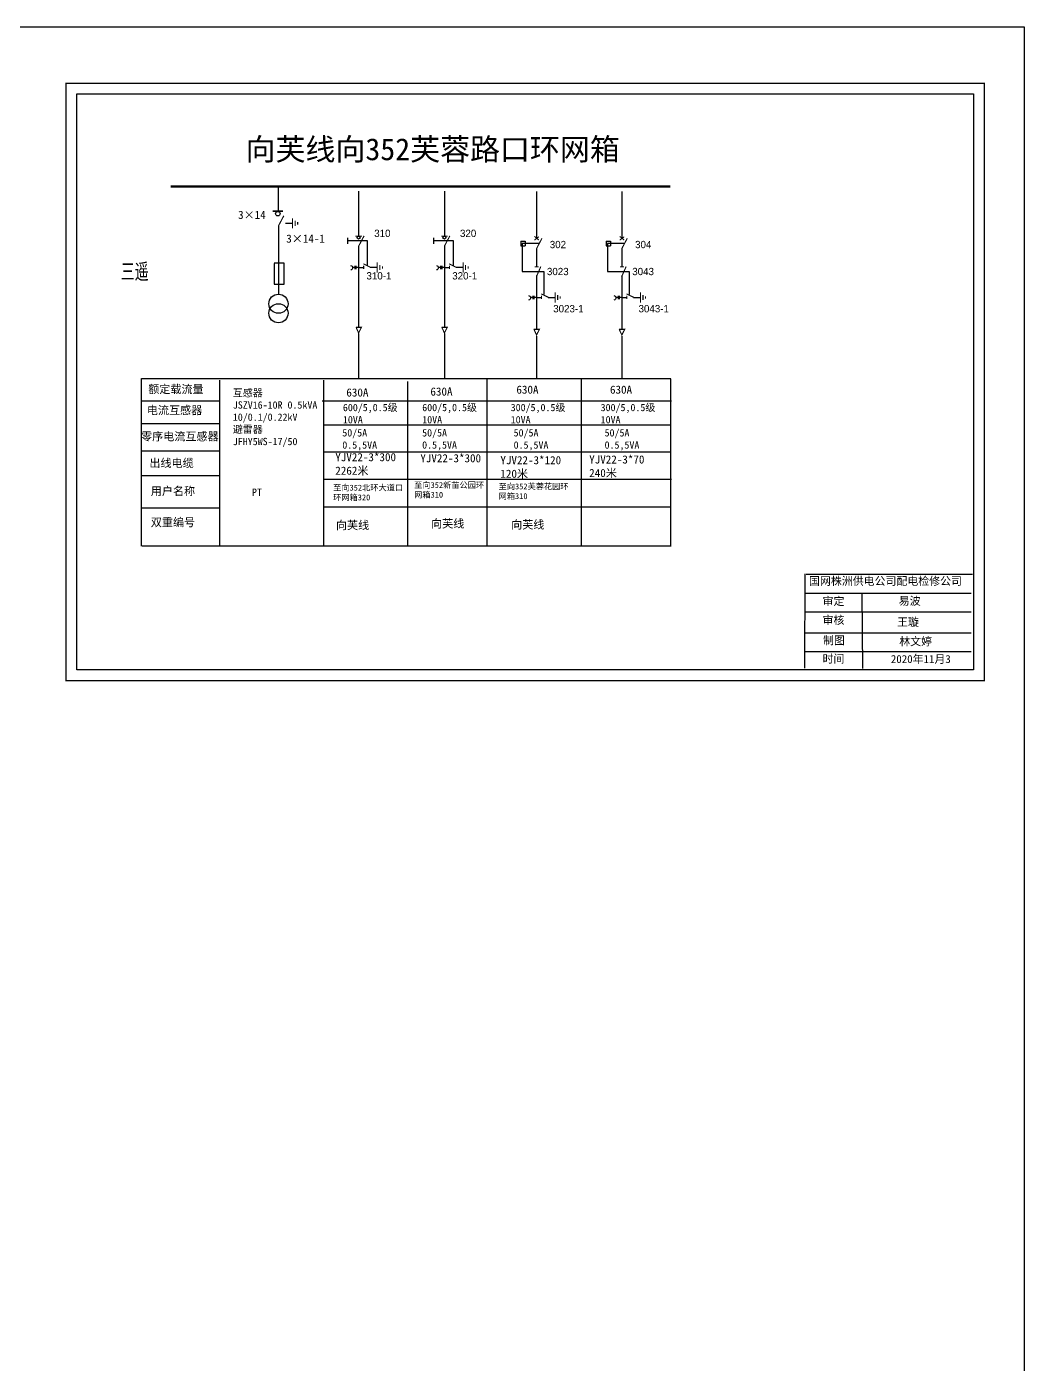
# Model space of a CAD drawing. Extents: x -706 to -286, y -185 to 112.
# Drawn here: x -422.1 to -285.8, y -70.5 to 112.4 of the extents above; entities that cross this region are included whole.
import ezdxf

# ---------------------------------------------------------------- set-up
doc = ezdxf.new("R2010")
doc.units = 0
doc.header["$LTSCALE"] = 0.774411
doc.linetypes.add('ACAD_ISO02W100', pattern=[15, 12, -3])
doc.linetypes.add('CENTER', pattern=[50.8, 31.75, -6.35, 6.35, -6.35])
doc.layers.get('0').update_dxf_attribs({"linetype": 'CONTINUOUS'})
doc.layers.add('2', color=7, linetype='CONTINUOUS')
doc.layers.add('3', color=7, linetype='CONTINUOUS')
doc.styles.add('hztxt_txtstyle_0.00_0_0', font='simkai.ttf')
doc.styles.add('hztxt_txtstyle_1.80_0_0', font='', dxfattribs={"height": 1.8, "bigfont": 'hztxt.shx'})
doc.styles.add('hztxt_txtstyle_2.70_0_0', font='simkai.ttf', dxfattribs={"height": 2.7})
doc.styles.add('KaiTi_txtstyle_1.11_0_0', font='simkai.ttf', dxfattribs={"height": 1.109414})
doc.styles.add('SimSun_txtstyle_1.09_0_0', font='', dxfattribs={"height": 1.0944})
doc.styles.add('字体', font='', dxfattribs={"height": 2.5})
doc.styles.add('宋体', font='', dxfattribs={"width": 0.65})
doc.styles.get('hztxt_txtstyle_1.80_0_0').set_extended_font_data('hztxt')
doc.styles.get('SimSun_txtstyle_1.09_0_0').set_extended_font_data('SimSun')
doc.styles.get('字体').set_extended_font_data('SimSun')
doc.styles.get('宋体').set_extended_font_data('SimSun')

# ---------------------------------------------------------------- blocks, each defined once
blk = doc.blocks.new('JD')
for points in [[(-2, 0.2), (-2, -0.2), (2, 0.2), (2, -0.2)], [(1, -1.2), (1, -0.8), (-1, -1.2), (-1, -0.8)], [(-0.5, -1.8), (-0.5, -2.2), (0.5, -1.8), (0.5, -2.2)]]:
    blk.add_trace(points)

msp = doc.modelspace()

# ---------------------------------------------------------------- linework, layer by layer
at = {"color": 0}
for p, q in [((-705.81, 112.39), (-285.81, 112.39)), ((-387.76, 90.49), (-387.76, 87.2)), ((-376.77, 89.89), (-376.77, 83.78)), ((-365.05, 89.89), (-365.05, 83.78)), ((-352.46, 89.86), (-352.46, 83.44)), ((-340.81, 89.86), (-340.81, 83.44)), ((-387.74, 85.17), (-387.74, 75.84)), ((-386.76, 85.54), (-385.82, 85.54)), ((-376.77, 82.42), (-376.77, 71.32)), ((-365.05, 82.42), (-365.05, 71.32)), ((-354.59, 83.09), (-354, 83.09)), ((-354.59, 83.09), (-354.59, 82.43)), ((-354.59, 82.43), (-354, 82.43)), ((-354, 83.09), (-354, 82.43)), ((-342.94, 83.09), (-342.34, 83.09)), ((-342.94, 83.09), (-342.94, 82.43)), ((-342.94, 82.43), (-342.34, 82.43)), ((-342.34, 83.09), (-342.34, 82.43)), ((-352.46, 82.08), (-352.46, 79.6)), ((-340.81, 82.08), (-340.81, 79.6)), ((-376.77, 79.47), (-376.08, 79.47)), ((-375.18, 79.49), (-374.24, 79.49)), ((-365.05, 79.47), (-364.36, 79.47)), ((-363.46, 79.49), (-362.52, 79.49)), ((-352.46, 78.37), (-352.46, 71.06)), ((-340.81, 78.37), (-340.81, 71.06)), ((-352.46, 75.37), (-351.77, 75.37)), ((-350.87, 75.38), (-349.93, 75.38)), ((-340.81, 75.37), (-340.11, 75.37)), ((-339.21, 75.38), (-338.27, 75.38)), ((-395.7, 61.21), (-406.4, 61.21)), ((-395.74, 58.07), (-406.44, 58.07)), ((-395.74, 54.35), (-406.44, 54.35)), ((-395.78, 50.96), (-406.48, 50.96)), ((-395.74, 46.55), (-406.44, 46.55))]:
    msp.add_line(p, q, dxfattribs=at)
msp.add_line((-285.81, 112.39), (-285.81, -184.61))
at = {"linetype": 'Continuous', "lineweight": 80}
msp.add_line((-402.45, 90.53), (-334.2, 90.53), dxfattribs=at)
at = {"color": 0, "linetype": 'ACAD_ISO02W100'}
for p, q in [((-352.16, 82.75), (-354.4, 82.75)), ((-354.4, 82.75), (-354.4, 78.94)), ((-340.51, 82.75), (-342.75, 82.75)), ((-342.75, 82.75), (-342.75, 78.94)), ((-354.4, 78.94), (-351.45, 78.94)), ((-351.45, 78.94), (-351.45, 75.79)), ((-342.75, 78.94), (-339.79, 78.94)), ((-339.79, 78.94), (-339.79, 75.79))]:
    msp.add_line(p, q, dxfattribs=at)
at = {"color": 0, "linetype": 'CENTER'}
for p, q in [((-376.77, 70.42), (-376.77, 64.28)), ((-365.05, 70.42), (-365.05, 64.28)), ((-352.46, 70.08), (-352.46, 64.31)), ((-340.8, 70.08), (-340.8, 64.31))]:
    msp.add_line(p, q, dxfattribs=at)
at = {"color": 0, "linetype": 'Continuous'}
for p, q in [((-406.46, 64.3), (-334.09, 64.3)), ((-406.42, 41.35), (-406.42, 64.3)), ((-395.79, 64.05), (-395.79, 41.36)), ((-381.58, 64.05), (-381.58, 41.36)), ((-359.24, 64.25), (-359.24, 41.36)), ((-346.35, 64.25), (-346.35, 41.36)), ((-334.15, 64.24), (-334.15, 41.34)), ((-370.07, 63.9), (-370.07, 41.37)), ((-381.76, 61.23), (-334.02, 61.23)), ((-381.58, 57.94), (-334.25, 57.94)), ((-381.58, 54.25), (-334.19, 54.25)), ((-381.58, 50.52), (-334.02, 50.52)), ((-381.58, 46.73), (-334.14, 46.73)), ((-334.08, 41.35), (-406.35, 41.35)), ((-315.81, 34.95), (-293.06, 34.95)), ((-307.99, 34.89), (-307.91, 24.61)), ((-315.81, 32.36), (-293.06, 32.36)), ((-315.81, 29.53), (-293.06, 29.53)), ((-315.81, 26.94), (-293.06, 26.94))]:
    msp.add_line(p, q, dxfattribs=at)
at = {"color": 0, "linetype": 'Continuous', "const_width": 0.182}
msp.add_lwpolyline([(-416.75, 104.67), (-291.27, 104.67), (-291.27, 22.97), (-416.75, 22.97)], close=True, dxfattribs=at)
at = {"color": 0, "linetype": 'Continuous'}
msp.add_lwpolyline([(-415.27, 103.2), (-292.74, 103.2), (-292.74, 24.45), (-415.27, 24.45)], close=True, dxfattribs=at)
at = {"color": 0}
for points, const_width in [([(-388.51, 87.16), (-387.11, 87.16)], 0.238), ([(-387.74, 85.13), (-386.99, 86.55)], 0.15), ([(-377.21, 83.76), (-376.33, 83.76)], 0.15), ([(-376.77, 82.38), (-376.02, 83.8)], 0.15), ([(-365.49, 83.76), (-364.61, 83.76)], 0.15), ([(-365.05, 82.38), (-364.3, 83.8)], 0.15), ([(-352.74, 83.72), (-352.16, 83.23)], 0.15), ([(-352.75, 83.22), (-352.14, 83.67)], 0.15), ([(-352.46, 82.04), (-351.72, 83.46)], 0.15), ([(-341.09, 83.22), (-340.48, 83.67)], 0.15), ([(-341.09, 83.72), (-340.5, 83.23)], 0.15), ([(-340.81, 82.04), (-340.06, 83.46)], 0.15), ([(-376.12, 79.97), (-375.12, 79.47)], 0.15), ([(-376.08, 79.7), (-376.08, 79.24)], 0.15), ([(-364.4, 79.97), (-363.4, 79.47)], 0.15), ([(-364.36, 79.7), (-364.36, 79.24)], 0.15), ([(-352.73, 79.56), (-352.18, 79.56)], 0.15), ([(-352.49, 78.18), (-351.87, 79.6)], 0.15), ([(-341.07, 79.56), (-340.52, 79.56)], 0.15), ([(-340.84, 78.18), (-340.21, 79.6)], 0.15), ([(-351.81, 75.86), (-350.81, 75.37)], 0.15), ([(-351.77, 75.6), (-351.77, 75.14)], 0.15), ([(-340.15, 75.86), (-339.15, 75.37)], 0.15), ([(-340.11, 75.6), (-340.11, 75.14)], 0.15), ([(-377.14, 71.29), (-376.38, 71.29), (-376.77, 70.52), (-377.13, 71.31)], 0.15), ([(-365.42, 71.29), (-364.66, 71.29), (-365.05, 70.52), (-365.41, 71.31)], 0.15), ([(-352.83, 71.01), (-352.07, 71.01), (-352.46, 70.24), (-352.82, 71.03)], 0.15), ([(-341.17, 71.01), (-340.41, 71.01), (-340.8, 70.24), (-341.17, 71.03)], 0.15)]:
    msp.add_lwpolyline(points, dxfattribs=dict(at, const_width=const_width))
for points in [[(-378.28, 83.53), (-378.28, 82.7)], [(-366.56, 83.53), (-366.56, 82.7)], [(-388.33, 80.01), (-388.33, 77.21), (-386.95, 77.21), (-386.95, 80.04), (-388.33, 80.04)], [(-377.27, 79.48), (-377.59, 79.48)], [(-377.27, 79.69), (-377.27, 79.23)], [(-377.13, 79.69), (-377.13, 79.23)], [(-376.77, 79.48), (-377.13, 79.48)], [(-365.56, 79.48), (-365.87, 79.48)], [(-365.56, 79.69), (-365.56, 79.23)], [(-365.42, 79.69), (-365.42, 79.23)], [(-365.05, 79.48), (-365.42, 79.48)], [(-352.97, 75.37), (-353.28, 75.37)], [(-352.97, 75.58), (-352.97, 75.13)], [(-352.83, 75.58), (-352.83, 75.13)], [(-352.47, 75.37), (-352.83, 75.37)], [(-341.31, 75.37), (-341.63, 75.37)], [(-341.31, 75.58), (-341.31, 75.13)], [(-341.17, 75.58), (-341.17, 75.13)], [(-340.81, 75.37), (-341.17, 75.37)]]:
    msp.add_lwpolyline(points, dxfattribs=at)
at = {"color": 0, "linetype": 'ACAD_ISO02W100'}
for points in [[(-375.54, 79.7), (-375.54, 83.12), (-378.28, 83.12)], [(-363.82, 79.7), (-363.82, 83.12), (-366.56, 83.12)]]:
    msp.add_lwpolyline(points, dxfattribs=at)
at = {"color": 0}
for points in [[(-377.86, 79.73, -0.877934), (-377.85, 79.13)], [(-366.14, 79.73, -0.877934), (-366.13, 79.13)], [(-353.55, 75.63, -0.877934), (-353.54, 75.02)], [(-341.89, 75.63, -0.877934), (-341.88, 75.02)]]:
    msp.add_lwpolyline(points, format="xyb", dxfattribs=at)
at = {"color": 0, "linetype": 'Continuous', "const_width": 0.182}
for points in [[(-315.77, 37.61), (-315.82, 24.65)], [(-315.62, 37.5), (-292.86, 37.5)]]:
    msp.add_lwpolyline(points, dxfattribs=at)
at = {"color": 0}
for centre, radius in [((-387.81, 86.82), 0.305), ((-376.77, 83.55), 0.192), ((-365.05, 83.55), 0.192)]:
    msp.add_circle(centre, radius, dxfattribs=at)
at = {"layer": '2', "color": 0}
for centre in [(-387.73, 74.51), (-387.73, 73.21)]:
    msp.add_circle(centre, 1.31, dxfattribs=at)

# ---------------------------------------------------------------- block references
at = {"color": 0, "xscale": 0.3494655254594932, "yscale": 0.3494655254594932, "zscale": 0.3494655254595134, "rotation": 90}
for p in [(-385.8, 85.51), (-374.22, 79.46), (-362.5, 79.46), (-349.92, 75.36), (-338.26, 75.36)]:
    msp.add_blockref('JD', p, dxfattribs=at)

# ---------------------------------------------------------------- texts
at = {"color": 0, "linetype": 'Continuous', "style": 'hztxt_txtstyle_2.70_0_0'}
for s, p in [('3×14', (-393.24, 86.11)), ('3×14-1', (-386.66, 82.86))]:
    msp.add_text(s, height=1.109, dxfattribs=at).set_placement(p)
at = {"color": 0, "style": 'hztxt_txtstyle_1.80_0_0'}
for s, p in [('310', (-374.64, 83.64)), ('320', (-362.92, 83.64)), ('302', (-350.65, 82.11)), ('304', (-338.99, 82.11)), ('310-1', (-375.7, 77.83)), ('320-1', (-363.98, 77.83)), ('3023', (-351.04, 78.42)), ('3043', (-339.38, 78.42)), ('3023-1', (-350.18, 73.34)), ('3043-1', (-338.52, 73.34))]:
    msp.add_text(s, height=0.998, dxfattribs=at).set_placement(p)
at = {"color": 0, "linetype": 'Continuous', "attachment_point": 1}
for s, insert, char_height, width, style in [('向芙线向352芙蓉路口环网箱', (-392.22, 97.14), 3, 90.5642, '字体'), ('{\\fSimSun|b0|i0|c134|p2;额定载流量}', (-405.52, 63.38), 1.1094, 17.8852, 'hztxt_txtstyle_2.70_0_0'), ('\\A1;{\\fSimSun|b0|i0|c134|p2;互感器\\PJSZV16-10R 0.5kVA\\P10/0.1/0.22kV\\P避雷器\\PJFHY5WS-17/50}', (-393.96, 62.83), 0.9985, 18.4113, 'hztxt_txtstyle_2.70_0_0'), ('{\\fSimSun|b0|i0|c134|p2;630A}', (-378.45, 62.93), 1.1094, 17.8852, 'hztxt_txtstyle_2.70_0_0'), ('{\\fSimSun|b0|i0|c134|p2;630A}', (-366.96, 63.06), 1.1094, 17.8852, 'hztxt_txtstyle_2.70_0_0'), ('{\\fSimSun|b0|i0|c134|p2;630A}', (-355.21, 63.32), 1.1094, 17.8852, 'hztxt_txtstyle_2.70_0_0'), ('{\\fSimSun|b0|i0|c134|p2;630A}', (-342.42, 63.32), 1.1094, 17.8852, 'hztxt_txtstyle_2.70_0_0'), ('{\\fSimSun|b0|i0|c134|p2;电流互感器}', (-405.71, 60.5), 1.1094, 17.8852, 'hztxt_txtstyle_2.70_0_0'), ('\\A1;{\\fSimSun|b0|i0|c134|p2;600/5,0.5级\\P10VA}', (-378.92, 60.82), 0.9985, 18.4113, 'hztxt_txtstyle_2.70_0_0'), ('\\A1;{\\fSimSun|b0|i0|c134|p2;600/5,0.5级\\P10VA}', (-368.08, 60.82), 0.9985, 18.4113, 'hztxt_txtstyle_2.70_0_0'), ('\\A1;{\\fSimSun|b0|i0|c134|p2;300/5,0.5级\\P10VA}', (-355.99, 60.82), 0.9985, 18.4113, 'hztxt_txtstyle_2.70_0_0'), ('\\A1;{\\fSimSun|b0|i0|c134|p2;300/5,0.5级\\P10VA}', (-343.7, 60.82), 0.9985, 18.4113, 'hztxt_txtstyle_2.70_0_0'), ('{\\fSimSun|b0|i0|c134|p2;零序电流互感器}', (-406.5, 56.92), 1.1094, 17.8852, 'hztxt_txtstyle_2.70_0_0'), ('{\\fSimSun|b0|i0|c134|p2;50/5A\\P0.5,5VA}', (-379, 57.36), 0.9985, 17.8852, 'hztxt_txtstyle_2.70_0_0'), ('{\\fSimSun|b0|i0|c134|p2;50/5A\\P0.5,5VA}', (-368.09, 57.36), 0.9985, 17.8852, 'hztxt_txtstyle_2.70_0_0'), ('{\\fSimSun|b0|i0|c134|p2;50/5A\\P0.5,5VA}', (-355.59, 57.36), 0.9985, 17.8852, 'hztxt_txtstyle_2.70_0_0'), ('{\\fSimSun|b0|i0|c134|p2;50/5A\\P0.5,5VA}', (-343.16, 57.36), 0.9985, 17.8852, 'hztxt_txtstyle_2.70_0_0'), ('{\\fSimSun|b0|i0|c134|p2;出线电缆}', (-405.36, 53.28), 1.1094, 17.8852, 'hztxt_txtstyle_2.70_0_0'), ('{\\fSimSun|b0|i0|c134|p2;YJV22-3*300\\P2262米}', (-379.96, 54.09), 1.1094, 17.8852, 'hztxt_txtstyle_2.70_0_0'), ('{\\fSimSun|b0|i0|c134|p2;YJV22-3*300}', (-368.34, 53.94), 1.1094, 17.8852, 'hztxt_txtstyle_2.70_0_0'), ('{\\fSimSun|b0|i0|c134|p2;用户名称}', (-405.17, 49.44), 1.1094, 17.8852, 'hztxt_txtstyle_2.70_0_0'), ('{\\fSimSun|b0|i0|c134|p2;至向352北环大道口环网箱320}', (-380.25, 49.76), 0.8, 9.6036, 'hztxt_txtstyle_2.70_0_0'), ('{\\fSimSun|b0|i0|c134|p2;至向352新苗公园环网箱310}', (-369.18, 50.12), 0.8, 9.6036, 'hztxt_txtstyle_2.70_0_0'), ('{\\fSimSun|b0|i0|c134|p2;至向352芙蓉花园环网箱310}', (-357.64, 49.93), 0.8, 9.6036, 'hztxt_txtstyle_2.70_0_0'), ('{\\fSimSun|b0|i0|c134|p2;PT}', (-391.35, 49.24), 1.0024, 7.7986, 'hztxt_txtstyle_0.00_0_0'), ('{\\fSimSun|b0|i0|c134|p2;双重编号}', (-405.17, 45.18), 1.1094, 17.8852, 'hztxt_txtstyle_2.70_0_0'), ('{\\fSimSun|b0|i0|c134|p2;向芙线}', (-379.87, 44.78), 1.1094, 9.6036, 'hztxt_txtstyle_2.70_0_0'), ('{\\fSimSun|b0|i0|c134|p2;向芙线}', (-366.87, 45), 1.1094, 9.6036, 'hztxt_txtstyle_2.70_0_0'), ('{\\fSimSun|b0|i0|c134|p2;向芙线}', (-355.93, 44.86), 1.1094, 9.6036, 'hztxt_txtstyle_2.70_0_0'), ('国网株洲供电公司配电检修公司', (-315.22, 37.14), 1.0944, 29.9201, '字体'), ('\\f\uffbfﾬￌﾣﾤ_GB2312|b0|i0|c134|p49;审定', (-313.37, 34.38), 1.0944, 8.5588, '字体'), ('易波', (-302.96, 34.42), 1.094, 8.5588, '字体'), ('\\f\uffbfﾬￌﾣﾤ_GB2312|b0|i0|c134|p49;审核', (-313.37, 31.8), 1.0944, 8.5588, '字体'), ('王璇', (-303.19, 31.53), 1.094, 8.5588, '字体'), ('\\f\uffbfﾬￌﾣﾤ_GB2312|b0|i0|c134|p49;制图', (-313.31, 29.02), 1.0944, 8.5588, '字体'), ('\\f\uffbfﾬￌﾣﾤ_GB2312|b0|i0|c134|p49;时间', (-313.37, 26.51), 1.0944, 8.5588, '字体')]:
    msp.add_mtext(s, dxfattribs=dict(at, insert=insert, char_height=char_height, width=width, style=style))
at = {"color": 7, "linetype": 'Continuous', "attachment_point": 1}
for s, insert, char_height, width, style in [('{\\fSimSun|b0|i0|c134|p2;YJV22-3*120\\P120米}', (-357.4, 53.67), 1.1094, 17.8852, 'KaiTi_txtstyle_1.11_0_0'), ('{\\fSimSun|b0|i0|c134|p2;YJV22-3*70\\P240米}', (-345.26, 53.77), 1.1094, 17.8852, 'KaiTi_txtstyle_1.11_0_0'), ('林文婷', (-302.89, 28.88), 1.094, 8.5588, 'SimSun_txtstyle_1.09_0_0'), ('2020年11月3', (-304.04, 26.47), 1.094, 16.0081, 'SimSun_txtstyle_1.09_0_0')]:
    msp.add_mtext(s, dxfattribs=dict(at, insert=insert, char_height=char_height, width=width, style=style))
at = {"layer": '3', "color": 0, "style": '宋体', "width": 0.65}
msp.add_text('三遥', height=2.143, dxfattribs=at).set_placement((-409.27, 77.85, -0.03))

doc.saveas('drawing.dxf')
